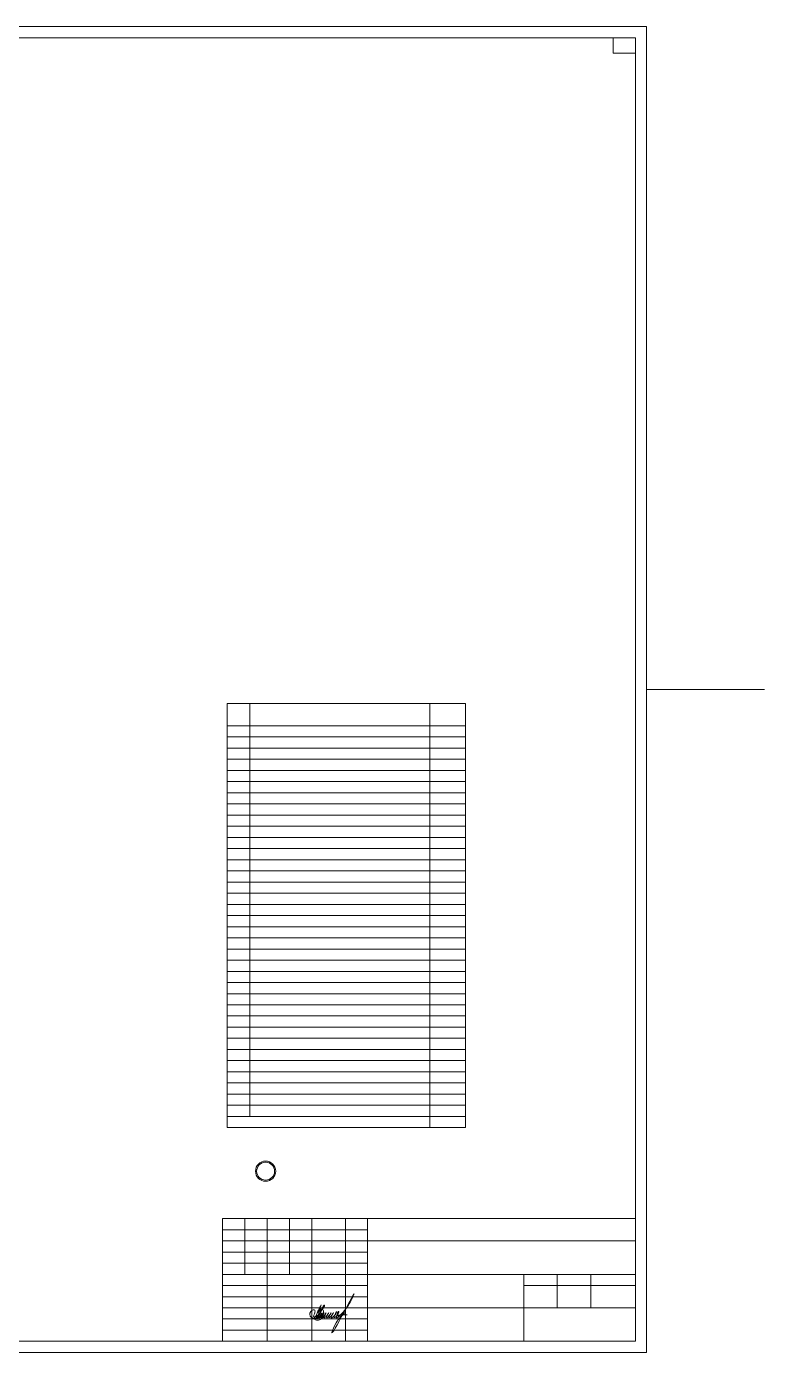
# Model space of a CAD drawing. Header units: metres. Extents: x -5.1 to 89.6, y -5.3 to 64.6.
# Drawn here: x 56.5 to 89.6, y 0 to 59.4 of the extents above; entities that cross this region are included whole.
import ezdxf

# ---------------------------------------------------------------- set-up
doc = ezdxf.new("R2010")
doc.units = ezdxf.units.M
doc.header["$MEASUREMENT"] = 0
doc.layers.add('Level 50', color=7, linetype='Continuous', lineweight=0)
doc.layers.add('Level 63', color=7, linetype='Continuous', lineweight=0)

msp = doc.modelspace()

# ---------------------------------------------------------------- linework, layer by layer
at = {"color": 7, "linetype": 'Continuous', "lineweight": 0}
for p, q in [((89.619, 29.652), (84.331, 29.652)), ((65.532, 27.526), (76.218, 27.526)), ((65.532, 27.026), (76.218, 27.026)), ((65.532, 26.526), (76.218, 26.526)), ((65.532, 26.026), (76.218, 26.026)), ((65.532, 25.526), (76.218, 25.526)), ((65.532, 25.026), (76.218, 25.026)), ((65.532, 24.526), (76.218, 24.526)), ((65.532, 24.026), (76.218, 24.026)), ((65.532, 23.526), (76.218, 23.526)), ((65.532, 23.026), (76.218, 23.026)), ((65.532, 22.526), (76.218, 22.526)), ((65.532, 22.026), (76.218, 22.026)), ((65.532, 21.526), (76.218, 21.526)), ((65.532, 21.026), (76.218, 21.026)), ((65.532, 20.526), (76.218, 20.526)), ((65.532, 20.026), (76.218, 20.026)), ((65.532, 19.526), (76.218, 19.526)), ((65.532, 19.026), (76.218, 19.026)), ((65.532, 18.526), (76.218, 18.526)), ((65.532, 18.026), (76.218, 18.026)), ((65.532, 17.526), (76.218, 17.526)), ((65.532, 17.026), (76.218, 17.026)), ((65.532, 16.526), (76.218, 16.526)), ((65.532, 16.026), (76.218, 16.026)), ((65.532, 15.526), (76.218, 15.526)), ((65.532, 15.026), (76.218, 15.026)), ((65.532, 14.526), (76.218, 14.526)), ((65.532, 14.026), (76.218, 14.026)), ((65.532, 13.526), (76.218, 13.526)), ((65.532, 13.026), (76.218, 13.026)), ((65.532, 13.026), (76.218, 13.026)), ((65.532, 12.526), (76.218, 12.526)), ((65.532, 12.026), (76.218, 12.026)), ((65.532, 11.526), (76.218, 11.526)), ((65.532, 11.026), (76.218, 11.026)), ((65.532, 11.026), (76.218, 11.026))]:
    msp.add_line(p, q, dxfattribs=at)
at = {"color": 7, "linetype": 'Continuous', "lineweight": 13}
for p, q in [((65.532, 29.026), (76.218, 29.026)), ((65.532, 29.026), (65.532, 10.026)), ((66.545, 29.026), (66.545, 28.026)), ((74.619, 29.026), (74.619, 28.026)), ((76.218, 29.026), (76.218, 10.026)), ((65.532, 28.026), (76.218, 28.026)), ((66.545, 28.026), (66.545, 10.526)), ((74.619, 28.026), (74.619, 10.026)), ((65.532, 10.526), (76.218, 10.526)), ((65.532, 10.026), (76.218, 10.026))]:
    msp.add_line(p, q, dxfattribs=at)
at = {"color": 7, "linetype": 'Continuous', "lineweight": 0, "flags": 128}
msp.add_lwpolyline([(84.331, 59.352), (84.331, -0.048), (0.231, -0.048), (0.231, 59.352), (84.331, 59.352)], close=True, dxfattribs=at)
at = {"color": 7, "linetype": 'Continuous', "lineweight": 13}
for radius in [0.452, 0.402]:
    msp.add_circle((67.257, 8.073), radius, dxfattribs=at)
at = {"color": 5, "linetype": 'Continuous', "lineweight": 0}
msp.add_open_spline([(69.342, 1.451), (69.38, 1.529), (69.432, 1.636), (69.468, 1.764), (69.479, 1.832), (69.439, 1.872), (69.374, 1.866), (69.309, 1.823), (69.261, 1.765), (69.237, 1.702), (69.24, 1.641), (69.257, 1.574), (69.295, 1.516), (69.354, 1.484), (69.42, 1.471), (69.485, 1.494), (69.542, 1.517), (69.612, 1.57), (69.656, 1.682), (69.72, 1.803), (69.771, 1.922), (69.829, 2.004), (69.851, 2.066), (69.893, 2.083), (69.896, 2.043), (69.884, 2.007), (69.769, 1.873), (69.689, 1.675), (69.627, 1.517), (69.556, 1.45), (69.54, 1.487), (69.531, 1.525), (69.52, 1.602), (69.576, 1.747), (69.621, 1.864), (69.843, 2.232), (69.577, 1.794), (69.816, 2.051), (69.495, 1.575), (69.675, 1.847), (69.752, 1.901), (69.833, 1.885), (69.854, 1.806), (69.863, 1.679), (69.83, 1.515), (69.711, 1.438), (69.626, 1.399), (69.544, 1.398), (69.473, 1.416), (69.448, 1.462), (69.443, 1.504), (69.455, 1.575), (69.581, 1.567), (69.798, 1.881), (69.491, 1.43), (69.689, 1.568), (69.768, 1.61), (69.827, 1.82), (69.57, 1.396), (69.816, 1.593), (69.932, 1.848), (69.65, 1.379), (69.912, 1.589), (70.034, 1.836), (69.743, 1.408), (70.02, 1.586), (70.142, 1.84), (69.87, 1.386), (70.131, 1.601), (70.241, 1.825), (69.965, 1.341), (70.257, 1.623), (70.322, 1.79), (70.038, 1.301), (70.413, 1.649), (70.467, 1.854), (70.15, 1.293), (70.542, 1.651), (70.538, 1.878), (70.298, 1.289), (70.894, 1.935), (71.009, 2.11), (71.555, 3.289), (69.875, -0.009), (70.408, 1.324), (70.559, 1.476), (70.836, 1.811), (70.716, 1.543), (70.255, 1.627), (70.659, 1.637), (70.909, 1.643)], degree=3, knots=[0, 0, 0, 0, 0.25628, 0.353581, 0.406785, 0.450947, 0.500228, 0.589539, 0.678243, 0.721139, 0.789755, 0.855622, 0.929913, 0.986796, 1.054482, 1.124935, 1.189175, 1.239866, 1.382593, 1.533904, 1.656708, 1.769166, 1.833241, 1.851218, 1.87708, 1.919627, 1.974991, 2.390092, 2.511628, 2.564183, 2.58853, 2.610373, 2.686214, 2.814194, 3.041608, 3.238132, 3.458023, 3.542151, 3.799695, 3.964581, 4.050226, 4.108456, 4.174286, 4.271529, 4.50532, 4.614114, 4.684066, 4.783342, 4.858047, 4.883077, 4.934253, 4.987448, 5.068031, 5.273314, 5.528209, 5.596865, 5.81499, 5.861814, 6.112149, 6.279116, 6.419755, 6.680665, 6.886777, 7.00733, 7.257369, 7.454423, 7.584298, 7.83004, 8.047956, 8.143902, 8.3832, 8.65874, 8.67189, 8.887943, 9.221296, 9.231594, 9.502183, 9.820257, 9.849202, 10.120034, 10.495152, 11.096402, 11.416738, 13.371737, 13.840926, 14.20828, 14.424856, 14.536091, 14.808089, 15.25283, 15.25283, 15.25283, 15.25283], dxfattribs=at)
at = {"layer": 'Level 50', "color": 7, "linetype": 'Continuous', "lineweight": 13}
for p, q in [((83.831, 58.852), (2.231, 58.852)), ((82.831, 58.852), (82.831, 58.152)), ((83.831, 58.852), (83.831, 0.452)), ((82.831, 58.152), (83.831, 58.152)), ((83.831, 0.452), (1.031, 0.452))]:
    msp.add_line(p, q, dxfattribs=at)
at = {"layer": 'Level 63', "color": 7, "linetype": 'Continuous', "lineweight": 13}
for p, q in [((65.331, 5.952), (83.831, 5.952)), ((65.331, 5.952), (65.331, 0.452)), ((66.331, 5.952), (66.331, 3.452)), ((67.331, 5.952), (67.331, 0.452)), ((68.331, 5.952), (68.331, 3.452)), ((69.331, 5.952), (69.331, 0.452)), ((70.831, 5.952), (70.831, 0.452)), ((71.831, 5.952), (71.831, 0.452)), ((71.831, 4.952), (83.831, 4.952)), ((65.331, 3.952), (71.831, 3.952)), ((65.331, 3.452), (71.831, 3.452)), ((71.831, 3.452), (83.831, 3.452)), ((78.831, 2.952), (83.831, 2.952)), ((71.831, 1.952), (83.831, 1.952))]:
    msp.add_line(p, q, dxfattribs=at)
at = {"layer": 'Level 63', "color": 7, "linetype": 'Continuous', "lineweight": 0}
for p, q in [((65.331, 5.452), (71.831, 5.452)), ((65.331, 4.952), (71.831, 4.952)), ((65.331, 4.452), (71.831, 4.452)), ((65.331, 2.952), (71.831, 2.952)), ((65.331, 2.452), (71.831, 2.452)), ((65.331, 1.952), (71.831, 1.952)), ((65.331, 1.452), (71.831, 1.452)), ((65.331, 0.952), (71.831, 0.952))]:
    msp.add_line(p, q, dxfattribs=at)
at = {"layer": 'Level 63', "color": 7, "linetype": 'Continuous', "lineweight": 13, "flags": 128}
for points in [[(78.831, 3.452), (78.831, 0.452)], [(80.331, 3.452), (80.331, 1.952)], [(81.831, 3.452), (81.831, 1.952)]]:
    msp.add_lwpolyline(points, dxfattribs=at)

doc.saveas('drawing.dxf')
